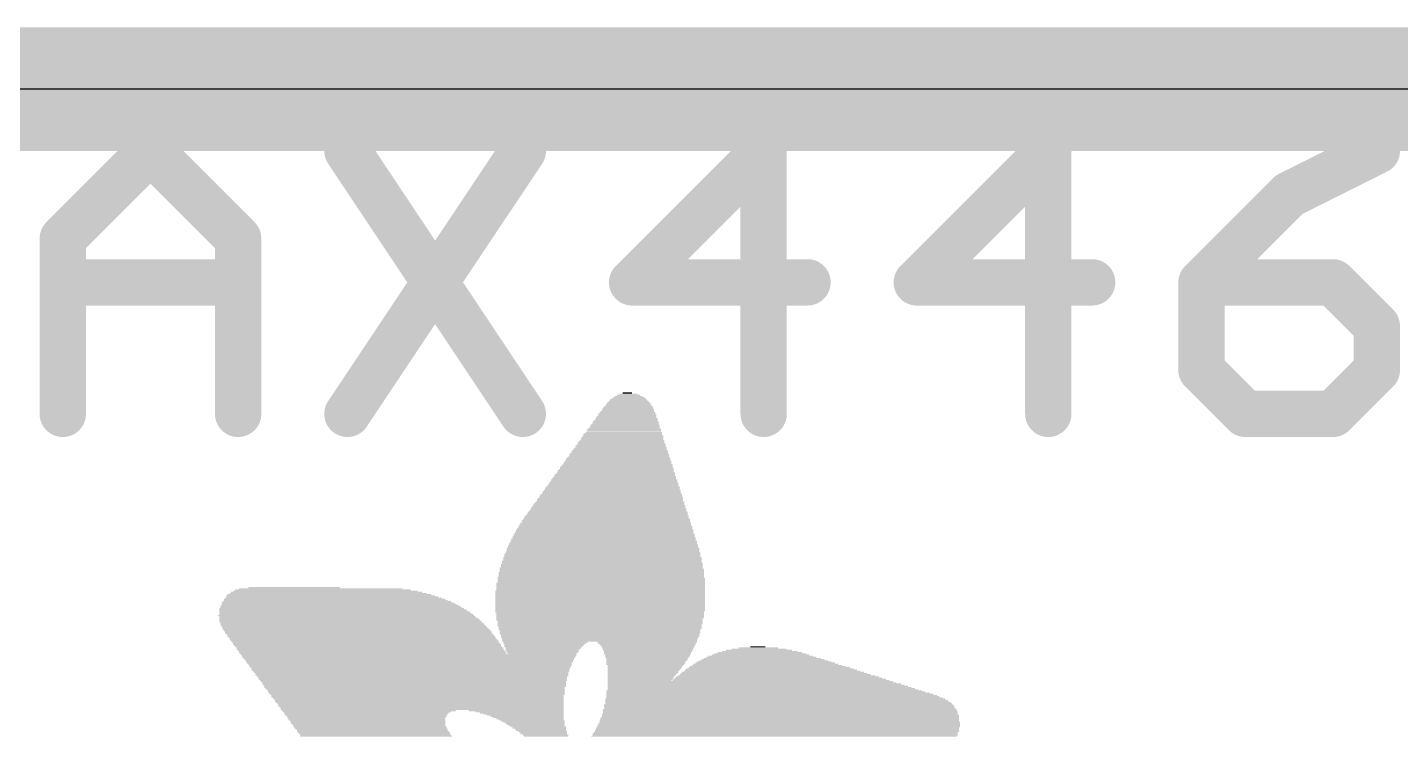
# Model space of a CAD drawing. Extents: x -3.9 to 18.8, y -3.4 to 21.8.
# Drawn here: x 4.706 to 9.218, y 19.466 to 21.793 of the extents above; entities that cross this region are included whole.
import ezdxf

# ---------------------------------------------------------------- set-up
doc = ezdxf.new("R2010")
doc.units = 0
for name, color, linetype in [('16', 132, 'CONTINUOUS'), ('20', 53, 'CONTINUOUS'), ('21', 253, 'CONTINUOUS')]:
    doc.layers.add(name, color=color, linetype=linetype)

# ---------------------------------------------------------------- blocks, each defined once
blk = doc.blocks.new('RECT')
blk.add_solid([(-0.5, -0.5), (0.5, -0.5), (-0.5, 0.5), (0.5, 0.5)])

msp = doc.modelspace()

# ---------------------------------------------------------------- linework, layer by layer
at = {"layer": '16', "const_width": 0.4064}
msp.add_lwpolyline([(0, 21.59), (13.97, 21.59)], dxfattribs=at)
at = {"layer": '20'}
msp.add_line((11.43, 21.59), (2.54, 21.59), dxfattribs=at)
at = {"layer": '21', "const_width": 0.1524}
for points in [[(4.8217, 21.0994), (5.1098, 21.3875)], [(5.1098, 21.3875), (5.3979, 21.0994)], [(5.7572, 21.3875), (6.3335, 20.5232)], [(6.3335, 21.3875), (5.7572, 20.5232)], [(7.1249, 21.3875), (6.6928, 20.9554)], [(7.1249, 20.5232), (7.1249, 21.3875)], [(8.0604, 21.3875), (7.6283, 20.9554)], [(8.0604, 20.5232), (8.0604, 21.3875)], [(9.14, 21.3875), (8.8519, 21.2435)], [(8.8519, 21.2435), (8.5638, 20.9554)], [(4.8217, 20.5232), (4.8217, 21.0994)], [(5.3979, 21.0994), (5.3979, 20.5232)], [(4.8217, 20.9554), (5.3979, 20.9554)], [(6.6928, 20.9554), (7.269, 20.9554)], [(7.6283, 20.9554), (8.2045, 20.9554)], [(8.5638, 20.9554), (8.5638, 20.6673)], [(8.996, 20.9554), (8.5638, 20.9554)], [(9.14, 20.8113), (8.996, 20.9554)], [(9.14, 20.6673), (9.14, 20.8113)], [(8.5638, 20.6673), (8.7079, 20.5232)], [(8.996, 20.5232), (9.14, 20.6673)], [(8.7079, 20.5232), (8.996, 20.5232)]]:
    msp.add_lwpolyline(points, dxfattribs=at)
at = {"layer": '21', "const_width": 0.0762}
for points in [[(5.1368, 21.4145, 1), (5.0829, 21.3606)], [(5.1368, 21.3606, 1), (5.0829, 21.4145)], [(5.7889, 21.4087, 1), (5.7255, 21.3664)], [(6.3652, 21.3664, 1), (6.3018, 21.4087)], [(7.163, 21.3875, 1), (7.0868, 21.3875)], [(7.1519, 21.3606, 1), (7.098, 21.4145)], [(8.0985, 21.3875, 1), (8.0223, 21.3875)], [(8.0874, 21.3606, 1), (8.0335, 21.4145)], [(9.1571, 21.3535, 1), (9.123, 21.4216)], [(8.8349, 21.2776, 1), (8.8689, 21.2094)], [(8.8788, 21.2165, 1), (8.825, 21.2704)], [(4.8598, 21.0994, 1), (4.7836, 21.0994)], [(4.7948, 21.1264, 1), (4.8487, 21.0725)], [(5.436, 21.0994, 1), (5.3598, 21.0994)], [(5.371, 21.0725, 1), (5.4249, 21.1264)], [(4.8217, 20.9935, 1), (4.8217, 20.9173)], [(5.3979, 20.9173, 1), (5.3979, 20.9935)], [(6.6928, 20.9935, 1), (6.6928, 20.9173)], [(7.269, 20.9173, 1), (7.269, 20.9935)], [(7.6283, 20.9935, 1), (7.6283, 20.9173)], [(8.2045, 20.9173, 1), (8.2045, 20.9935)], [(8.6019, 20.9554, 1), (8.5257, 20.9554)], [(8.5638, 20.9935, 1), (8.5638, 20.9173)], [(9.0229, 20.9823, 1), (8.969, 20.9284)], [(8.996, 20.9173, 1), (8.996, 20.9935)], [(6.6658, 20.9823, 1), (6.7197, 20.9284)], [(7.6013, 20.9823, 1), (7.6552, 20.9284)], [(8.5369, 20.9823, 1), (8.5907, 20.9284)], [(9.1781, 20.8113, 1), (9.1019, 20.8113)], [(9.1131, 20.7844, 1), (9.167, 20.8383)], [(8.5907, 20.6942, 1), (8.5369, 20.6403)], [(9.167, 20.6403, 1), (9.1131, 20.6942)], [(8.5257, 20.6673, 1), (8.6019, 20.6673)], [(9.1019, 20.6673, 1), (9.1781, 20.6673)], [(5.7255, 20.5443, 1), (5.7889, 20.5021)], [(6.3018, 20.5021, 1), (6.3652, 20.5443)], [(8.7079, 20.5613, 1), (8.7079, 20.4851)], [(8.6809, 20.4963, 1), (8.7348, 20.5501)], [(8.969, 20.5501, 1), (9.0229, 20.4963)], [(8.996, 20.4851, 1), (8.996, 20.5613)], [(4.7836, 20.5232, 1), (4.8598, 20.5232)], [(5.3598, 20.5232, 1), (5.436, 20.5232)], [(7.0868, 20.5232, 1), (7.163, 20.5232)], [(8.0223, 20.5232, 1), (8.0985, 20.5232)]]:
    msp.add_lwpolyline(points, format="xyb", dxfattribs=at)

# ---------------------------------------------------------------- block references
at = {"layer": '21'}
for p, xscale, yscale in [((6.6828, 20.5765), 0.1029, 0.0038), ((6.6809, 20.5803), 0.0915, 0.0039), ((6.6808, 20.5842), 0.0762, 0.0038), ((6.6809, 20.588), 0.0609, 0.0038), ((6.6771, 20.5918), 0.0305, 0.0038), ((6.6771, 20.5308), 0.1753, 0.0038), ((6.679, 20.5384), 0.1715, 0.0038), ((6.679, 20.5346), 0.1715, 0.0038), ((6.6789, 20.5422), 0.1638, 0.0039), ((6.6808, 20.5461), 0.16, 0.0038), ((6.6808, 20.5499), 0.1524, 0.0038), ((6.6808, 20.5575), 0.1448, 0.0038), ((6.6808, 20.5537), 0.1448, 0.0038), ((6.6809, 20.5613), 0.1371, 0.0038), ((6.6809, 20.5651), 0.1295, 0.0038), ((6.6809, 20.5689), 0.1219, 0.0038), ((6.6809, 20.5727), 0.1143, 0.0038), ((6.6694, 20.4851), 0.2286, 0.0038), ((6.6694, 20.4889), 0.221, 0.0038), ((6.6713, 20.4965), 0.2172, 0.0038), ((6.6713, 20.4927), 0.2172, 0.0038), ((6.6713, 20.5003), 0.2096, 0.0038), ((6.6732, 20.5041), 0.2058, 0.0039), ((6.6733, 20.5118), 0.1981, 0.0038), ((6.6752, 20.508), 0.2019, 0.0038), ((6.6752, 20.5156), 0.1943, 0.0038), ((6.6752, 20.5232), 0.1867, 0.0038), ((6.6771, 20.5194), 0.1905, 0.0038), ((6.6771, 20.527), 0.1829, 0.0038), ((6.6599, 20.4432), 0.2705, 0.0038), ((6.6599, 20.4394), 0.2705, 0.0038), ((6.6618, 20.447), 0.2667, 0.0038), ((6.6618, 20.4546), 0.2591, 0.0038), ((6.6637, 20.4508), 0.2629, 0.0038), ((6.6637, 20.4584), 0.2552, 0.0038), ((6.6656, 20.4622), 0.2514, 0.0038), ((6.6656, 20.4699), 0.2438, 0.0038), ((6.6656, 20.4661), 0.2438, 0.0039), ((6.6675, 20.4737), 0.24, 0.0038), ((6.6675, 20.4775), 0.2324, 0.0038), ((6.6694, 20.4813), 0.2286, 0.0038), ((6.6523, 20.4013), 0.3163, 0.0038), ((6.6523, 20.3975), 0.3163, 0.0038), ((6.6523, 20.4051), 0.3086, 0.0038), ((6.6542, 20.4089), 0.3048, 0.0038), ((6.6542, 20.4165), 0.2972, 0.0038), ((6.6561, 20.4127), 0.301, 0.0038), ((6.6561, 20.4203), 0.2934, 0.0038), ((6.658, 20.4241), 0.2896, 0.0038), ((6.6561, 20.428), 0.2857, 0.0039), ((6.658, 20.4318), 0.2819, 0.0038), ((6.6599, 20.4356), 0.2781, 0.0038), ((6.6428, 20.3518), 0.3657, 0.0039), ((6.6447, 20.3556), 0.3619, 0.0038), ((6.6447, 20.3632), 0.3543, 0.0038), ((6.6447, 20.3594), 0.3543, 0.0038), ((6.6466, 20.367), 0.3505, 0.0038), ((6.6466, 20.3746), 0.3429, 0.0038), ((6.6466, 20.3708), 0.3429, 0.0038), ((6.6485, 20.3784), 0.3391, 0.0038), ((6.6485, 20.3822), 0.3315, 0.0038), ((6.6504, 20.3899), 0.3277, 0.0039), ((6.6504, 20.386), 0.3277, 0.0038), ((6.6504, 20.3937), 0.3201, 0.0038), ((6.6333, 20.306), 0.4153, 0.0038), ((6.6332, 20.3098), 0.4076, 0.0038), ((6.6351, 20.3137), 0.4038, 0.0039), ((6.6351, 20.3213), 0.3962, 0.0038), ((6.637, 20.3175), 0.4, 0.0038), ((6.637, 20.3251), 0.3924, 0.0038), ((6.6389, 20.3289), 0.3886, 0.0038), ((6.6389, 20.3365), 0.381, 0.0038), ((6.6389, 20.3327), 0.381, 0.0038), ((6.6408, 20.3403), 0.3772, 0.0038), ((6.6408, 20.3479), 0.3696, 0.0038), ((6.6427, 20.3441), 0.3734, 0.0038), ((6.6256, 20.2603), 0.461, 0.0038), ((6.6256, 20.2679), 0.4534, 0.0038), ((6.6256, 20.2641), 0.4534, 0.0038), ((6.6275, 20.2717), 0.4496, 0.0038), ((6.6275, 20.2794), 0.442, 0.0038), ((6.6275, 20.2756), 0.442, 0.0039), ((6.6294, 20.2832), 0.4382, 0.0038), ((6.6294, 20.287), 0.4306, 0.0038), ((6.6313, 20.2946), 0.4268, 0.0038), ((6.6313, 20.2908), 0.4268, 0.0038), ((6.6314, 20.2984), 0.4191, 0.0038), ((6.6333, 20.3022), 0.4153, 0.0038), ((6.6142, 20.2146), 0.5067, 0.0038), ((6.6161, 20.2184), 0.5029, 0.0038), ((6.6161, 20.226), 0.4953, 0.0038), ((6.618, 20.2222), 0.4991, 0.0038), ((6.618, 20.2298), 0.4915, 0.0038), ((6.6199, 20.2336), 0.4877, 0.0038), ((6.6199, 20.2413), 0.4801, 0.0038), ((6.6199, 20.2375), 0.4801, 0.0039), ((6.6218, 20.2451), 0.4762, 0.0038), ((6.6218, 20.2527), 0.4686, 0.0038), ((6.6237, 20.2489), 0.4724, 0.0038), ((6.6237, 20.2565), 0.4648, 0.0038), ((6.6066, 20.1727), 0.5525, 0.0038), ((6.6066, 20.1689), 0.5525, 0.0038), ((6.6085, 20.1765), 0.5487, 0.0038), ((6.6085, 20.1841), 0.5411, 0.0038), ((6.6085, 20.1803), 0.5411, 0.0038), ((6.6104, 20.1879), 0.5373, 0.0038), ((6.6104, 20.1917), 0.5295, 0.0038), ((6.6123, 20.1994), 0.5257, 0.0039), ((6.6123, 20.1955), 0.5257, 0.0038), ((6.6123, 20.2032), 0.5181, 0.0038), ((6.6142, 20.207), 0.5143, 0.0038), ((6.6161, 20.2108), 0.5105, 0.0038), ((6.6008, 20.127), 0.5944, 0.0038), ((6.6008, 20.1232), 0.5944, 0.0039), ((6.6009, 20.1346), 0.5867, 0.0038), ((6.6009, 20.1308), 0.5867, 0.0038), ((6.6028, 20.1422), 0.5829, 0.0038), ((6.6028, 20.1384), 0.5829, 0.0038), ((6.6028, 20.146), 0.5753, 0.0038), ((6.6047, 20.1536), 0.5715, 0.0038), ((6.6047, 20.1498), 0.5715, 0.0038), ((6.6047, 20.1613), 0.5639, 0.0039), ((6.6047, 20.1574), 0.5639, 0.0038), ((6.6066, 20.1651), 0.5601, 0.0038), ((6.597, 20.0812), 0.6324, 0.0038), ((6.597, 20.0889), 0.6248, 0.0038), ((6.597, 20.0851), 0.6248, 0.0039), ((6.597, 20.0965), 0.6172, 0.0038), ((6.5989, 20.0927), 0.621, 0.0038), ((6.5989, 20.1041), 0.6134, 0.0038), ((6.5989, 20.1003), 0.6134, 0.0038), ((6.5989, 20.1117), 0.6058, 0.0038), ((6.5989, 20.1079), 0.6058, 0.0038), ((6.5989, 20.1193), 0.5982, 0.0038), ((6.6008, 20.1155), 0.602, 0.0038), ((6.5932, 20.0393), 0.6554, 0.0038), ((6.5932, 20.0355), 0.6554, 0.0038), ((6.5952, 20.0508), 0.6515, 0.0038), ((6.5952, 20.047), 0.6515, 0.0039), ((6.5952, 20.0431), 0.6515, 0.0038), ((6.5952, 20.0622), 0.6439, 0.0038), ((6.5952, 20.0584), 0.6439, 0.0038), ((6.5952, 20.0546), 0.6439, 0.0038), ((6.5951, 20.0698), 0.6362, 0.0038), ((6.5971, 20.066), 0.6401, 0.0038), ((6.597, 20.0774), 0.6324, 0.0038), ((6.597, 20.0736), 0.6324, 0.0038), ((6.5913, 20.0012), 0.6744, 0.0038), ((6.5913, 19.9974), 0.6744, 0.0038), ((6.5913, 19.9936), 0.6744, 0.0038), ((6.5913, 19.9898), 0.6744, 0.0038), ((6.5913, 20.0165), 0.6668, 0.0038), ((6.5932, 20.0127), 0.6706, 0.0038), ((6.5932, 20.0089), 0.6706, 0.0039), ((6.5932, 20.005), 0.6706, 0.0038), ((6.5932, 20.0279), 0.663, 0.0038), ((6.5932, 20.0241), 0.663, 0.0038), ((6.5932, 20.0203), 0.663, 0.0038), ((6.5951, 20.0317), 0.6592, 0.0038), ((5.6769, 19.9441), 0.5754, 0.0038), ((5.6693, 19.9479), 0.5372, 0.0038), ((5.5817, 19.9517), 0.3009, 0.0038), ((6.5894, 19.9669), 0.6858, 0.0038), ((6.5894, 19.9631), 0.6858, 0.0038), ((6.5894, 19.9593), 0.6858, 0.0038), ((6.5894, 19.9555), 0.6858, 0.0038), ((6.5894, 19.9517), 0.6858, 0.0038), ((6.5894, 19.9479), 0.6858, 0.0038), ((6.5894, 19.9441), 0.6858, 0.0038), ((6.5894, 19.986), 0.6782, 0.0038), ((6.5913, 19.9822), 0.682, 0.0038), ((6.5913, 19.9784), 0.682, 0.0038), ((6.5913, 19.9746), 0.682, 0.0038), ((6.5913, 19.9708), 0.682, 0.0039), ((5.7245, 19.9022), 0.762, 0.0038), ((5.7283, 19.8984), 0.7696, 0.0038), ((5.7226, 19.906), 0.7506, 0.0038), ((5.715, 19.9136), 0.7278, 0.0038), ((5.7188, 19.9098), 0.7354, 0.0038), ((5.7112, 19.9174), 0.7124, 0.0038), ((5.7017, 19.925), 0.6858, 0.0038), ((5.7074, 19.9212), 0.6972, 0.0038), ((5.6978, 19.9288), 0.6705, 0.0038), ((5.694, 19.9327), 0.6477, 0.0039), ((5.6884, 19.9365), 0.6287, 0.0038), ((5.6845, 19.9403), 0.6058, 0.0038), ((6.5875, 19.9403), 0.6896, 0.0038), ((6.5875, 19.9365), 0.6896, 0.0038), ((6.5875, 19.9327), 0.6896, 0.0039), ((6.5875, 19.9288), 0.6896, 0.0038), ((6.5875, 19.925), 0.6896, 0.0038), ((6.5875, 19.9212), 0.6896, 0.0038), ((6.5875, 19.9174), 0.6896, 0.0038), ((6.5875, 19.9136), 0.6896, 0.0038), ((6.5875, 19.9098), 0.6896, 0.0038), ((6.5875, 19.906), 0.6896, 0.0038), ((6.5875, 19.9022), 0.6896, 0.0038), ((6.5875, 19.8984), 0.6896, 0.0038), ((5.7531, 19.8603), 0.842, 0.0038), ((5.7378, 19.8831), 0.8039, 0.0038), ((5.7416, 19.8793), 0.8115, 0.0038), ((5.7435, 19.8755), 0.8153, 0.0038), ((5.7474, 19.8717), 0.823, 0.0038), ((5.7493, 19.8679), 0.8268, 0.0038), ((5.7531, 19.8641), 0.8344, 0.0038), ((5.7569, 19.8565), 0.842, 0.0039), ((5.7588, 19.8526), 0.8458, 0.0038), ((5.734, 19.8907), 0.7887, 0.0038), ((5.7359, 19.8869), 0.7925, 0.0038), ((5.7321, 19.8946), 0.7773, 0.0039), ((6.5875, 19.8946), 0.6896, 0.0039), ((6.5875, 19.8907), 0.6896, 0.0038), ((6.5875, 19.8869), 0.6896, 0.0038), ((6.5875, 19.8831), 0.6896, 0.0038), ((6.5875, 19.8793), 0.6896, 0.0038), ((6.5875, 19.8755), 0.6896, 0.0038), ((6.5856, 19.8717), 0.6858, 0.0038), ((6.5875, 19.8679), 0.682, 0.0038), ((6.5875, 19.8641), 0.682, 0.0038), ((6.5875, 19.8603), 0.682, 0.0038), ((6.5875, 19.8565), 0.682, 0.0039), ((6.5875, 19.8526), 0.682, 0.0038), ((5.7645, 19.845), 0.8573, 0.0038), ((5.7664, 19.8412), 0.8611, 0.0038), ((5.7626, 19.8488), 0.8534, 0.0038), ((5.7702, 19.8374), 0.8611, 0.0038), ((5.7721, 19.8336), 0.8649, 0.0038), ((5.774, 19.8298), 0.8687, 0.0038), ((5.7778, 19.826), 0.8687, 0.0038), ((5.7797, 19.8222), 0.8725, 0.0038), ((5.7835, 19.8184), 0.8725, 0.0039), ((5.7854, 19.8145), 0.8763, 0.0038), ((5.7893, 19.8107), 0.8763, 0.0038), ((6.5856, 19.8488), 0.6782, 0.0038), ((6.5856, 19.845), 0.6782, 0.0038), ((6.5875, 19.8412), 0.6744, 0.0038), ((6.5875, 19.8374), 0.6744, 0.0038), ((6.5875, 19.8336), 0.6744, 0.0038), ((6.5856, 19.8298), 0.6706, 0.0038), ((6.5856, 19.826), 0.6706, 0.0038), ((6.5875, 19.8222), 0.6668, 0.0038), ((6.5875, 19.8184), 0.6668, 0.0039), ((6.5856, 19.8145), 0.663, 0.0038), ((6.5875, 19.8107), 0.6592, 0.0038), ((5.7932, 19.8069), 0.8763, 0.0038), ((5.7932, 19.8031), 0.8763, 0.0038), ((5.797, 19.7993), 0.8763, 0.0038), ((5.8007, 19.7955), 0.8763, 0.0038), ((5.8026, 19.7917), 0.8801, 0.0038), ((5.8045, 19.7879), 0.8763, 0.0038), ((5.8083, 19.7841), 0.8763, 0.0038), ((5.8102, 19.7803), 0.8801, 0.0039), ((5.814, 19.7764), 0.8801, 0.0038), ((5.8159, 19.7726), 0.8763, 0.0038), ((5.8197, 19.7688), 0.8763, 0.0038), ((5.8216, 19.765), 0.8801, 0.0038), ((6.5875, 19.8069), 0.6592, 0.0038), ((6.5875, 19.8031), 0.6592, 0.0038), ((6.5856, 19.7993), 0.6553, 0.0038), ((6.5875, 19.7955), 0.6515, 0.0038), ((6.5875, 19.7917), 0.6515, 0.0038), ((6.5856, 19.7879), 0.6477, 0.0038), ((6.5875, 19.7841), 0.6439, 0.0038), ((6.5856, 19.7803), 0.6401, 0.0039), ((6.5856, 19.7764), 0.6401, 0.0038), ((6.4085, 19.7726), 0.2781, 0.0038), ((6.4047, 19.7688), 0.2705, 0.0038), ((6.4047, 19.765), 0.2629, 0.0038), ((6.7418, 19.7726), 0.3276, 0.0038), ((6.7418, 19.7688), 0.32, 0.0038), ((6.7437, 19.765), 0.3162, 0.0038), ((5.8236, 19.7612), 0.8763, 0.0038), ((5.8274, 19.7574), 0.8763, 0.0038), ((5.8313, 19.7536), 0.8763, 0.0038), ((5.8313, 19.7498), 0.8763, 0.0038), ((5.835, 19.746), 0.8763, 0.0038), ((5.8388, 19.7422), 0.8763, 0.0039), ((5.8388, 19.7383), 0.8763, 0.0038), ((5.8426, 19.7345), 0.8763, 0.0038), ((5.9588, 19.7307), 1.1011, 0.0038), ((5.9588, 19.7269), 1.0935, 0.0038), ((5.9588, 19.7231), 1.0935, 0.0038), ((5.9588, 19.7193), 1.0859, 0.0038), ((6.4027, 19.7612), 0.259, 0.0038), ((6.4008, 19.7574), 0.2552, 0.0038), ((6.4008, 19.7536), 0.2476, 0.0038), ((6.3989, 19.7498), 0.2438, 0.0038), ((6.397, 19.746), 0.24, 0.0038), ((6.3989, 19.7422), 0.2362, 0.0039), ((6.397, 19.7383), 0.2324, 0.0038), ((6.397, 19.7345), 0.2248, 0.0038), ((6.7437, 19.7612), 0.3086, 0.0038), ((6.7456, 19.7574), 0.3048, 0.0038), ((6.7437, 19.7536), 0.301, 0.0038), ((6.7456, 19.7498), 0.2972, 0.0038), ((6.7437, 19.746), 0.2934, 0.0038), ((6.7456, 19.7422), 0.2896, 0.0039), ((6.7437, 19.7383), 0.2858, 0.0038), ((6.7437, 19.7345), 0.2858, 0.0038), ((6.7437, 19.7307), 0.2782, 0.0038), ((6.7437, 19.7269), 0.2782, 0.0038), ((6.7418, 19.7231), 0.2744, 0.0038), ((6.7418, 19.7193), 0.2667, 0.0038), ((7.1209, 19.7193), 0.3848, 0.0038), ((7.1171, 19.7231), 0.362, 0.0038), ((7.1152, 19.7269), 0.3429, 0.0038), ((7.1152, 19.7307), 0.32, 0.0038), ((7.1133, 19.7345), 0.301, 0.0038), ((7.1133, 19.7383), 0.2781, 0.0038), ((7.1133, 19.7422), 0.2477, 0.0039), ((7.1095, 19.746), 0.2171, 0.0038), ((7.1095, 19.7498), 0.1791, 0.0038), ((7.1076, 19.7536), 0.1295, 0.0038), ((7.1057, 19.7574), 0.0495, 0.0038), ((5.9607, 19.7155), 1.0821, 0.0038), ((5.9607, 19.7117), 1.0745, 0.0038), ((5.9607, 19.7079), 1.0745, 0.0038), ((5.9607, 19.7041), 1.0668, 0.0039), ((5.9627, 19.7002), 1.0629, 0.0038), ((5.9646, 19.6964), 1.0591, 0.0038), ((5.9627, 19.6926), 1.0553, 0.0038), ((5.9646, 19.6888), 1.0515, 0.0038), ((5.9646, 19.685), 1.0439, 0.0038), ((5.9646, 19.6812), 1.0439, 0.0038), ((5.9665, 19.6774), 1.0401, 0.0038), ((5.9665, 19.6736), 1.0325, 0.0038), ((6.7418, 19.7155), 0.2667, 0.0038), ((6.7399, 19.7117), 0.2629, 0.0038), ((6.738, 19.7079), 0.2591, 0.0038), ((6.738, 19.7041), 0.2591, 0.0039), ((6.7361, 19.7002), 0.2553, 0.0038), ((6.7361, 19.6964), 0.2476, 0.0038), ((6.7342, 19.6926), 0.2438, 0.0038), ((6.7342, 19.6888), 0.2438, 0.0038), ((6.7323, 19.685), 0.24, 0.0038), ((6.7304, 19.6812), 0.2362, 0.0038), ((6.7285, 19.6774), 0.2324, 0.0038), ((6.7285, 19.6736), 0.2324, 0.0038), ((7.1552, 19.6736), 0.5982, 0.0038), ((7.1533, 19.6774), 0.5791, 0.0038), ((7.1495, 19.6812), 0.5639, 0.0038), ((7.1457, 19.685), 0.5487, 0.0038), ((7.1438, 19.6888), 0.5295, 0.0038), ((7.1381, 19.6926), 0.5105, 0.0038), ((7.1362, 19.6964), 0.4915, 0.0038), ((7.1323, 19.7002), 0.4762, 0.0038), ((7.1304, 19.7041), 0.4572, 0.0039), ((7.1266, 19.7079), 0.442, 0.0038), ((7.1247, 19.7117), 0.423, 0.0038), ((7.1228, 19.7155), 0.4038, 0.0038), ((5.9684, 19.6698), 1.0287, 0.0038), ((5.9684, 19.666), 1.0287, 0.0039), ((5.9703, 19.6621), 1.0249, 0.0038), ((5.9703, 19.6583), 1.0173, 0.0038), ((5.9722, 19.6545), 1.0135, 0.0038), ((5.9722, 19.6507), 1.0135, 0.0038), ((5.9741, 19.6469), 1.0096, 0.0038), ((5.9741, 19.6431), 1.002, 0.0038), ((5.976, 19.6393), 0.9982, 0.0038), ((5.976, 19.6355), 0.9982, 0.0038), ((5.9779, 19.6317), 0.9944, 0.0038), ((5.9798, 19.6279), 0.9906, 0.0039), ((6.7266, 19.6698), 0.2286, 0.0038), ((7.0809, 19.6431), 0.9372, 0.0038), ((7.0866, 19.6393), 0.9486, 0.0038), ((7.0943, 19.6355), 0.9639, 0.0038), ((7.1, 19.6317), 0.9753, 0.0038), ((7.1057, 19.6279), 0.9867, 0.0039), ((6.7247, 19.666), 0.2247, 0.0039), ((6.7228, 19.6621), 0.2209, 0.0038), ((6.7209, 19.6583), 0.2171, 0.0038), ((6.7209, 19.6545), 0.2171, 0.0038), ((6.719, 19.6507), 0.2133, 0.0038), ((6.7171, 19.6469), 0.2095, 0.0038), ((7.1819, 19.6469), 0.7125, 0.0038), ((7.1781, 19.6507), 0.6973, 0.0038), ((7.1742, 19.6545), 0.682, 0.0038), ((7.1704, 19.6583), 0.6668, 0.0038), ((7.1686, 19.6621), 0.6477, 0.0038), ((7.1628, 19.666), 0.6286, 0.0039), ((7.159, 19.6698), 0.6134, 0.0038), ((5.9779, 19.624), 0.9868, 0.0038), ((5.9798, 19.6202), 0.983, 0.0038), ((5.9817, 19.6164), 0.9792, 0.0038), ((5.9836, 19.6126), 0.9754, 0.0038), ((5.9836, 19.6088), 0.9754, 0.0038), ((5.9855, 19.605), 0.9716, 0.0038), ((5.9874, 19.6012), 0.9678, 0.0038), ((5.9874, 19.5974), 0.9601, 0.0038), ((5.9874, 19.5936), 0.9601, 0.0038), ((5.9893, 19.5898), 0.9563, 0.0039), ((5.9912, 19.5859), 0.9525, 0.0038), ((5.9931, 19.5821), 0.9487, 0.0038), ((7.1628, 19.5859), 1.1164, 0.0038), ((7.1666, 19.5821), 1.124, 0.0038), ((7.1551, 19.5936), 1.0935, 0.0038), ((7.1608, 19.5898), 1.1049, 0.0039), ((7.1266, 19.6126), 1.0364, 0.0038), ((7.1323, 19.6088), 1.0478, 0.0038), ((7.1399, 19.605), 1.063, 0.0038), ((7.1457, 19.6012), 1.0745, 0.0038), ((7.1514, 19.5974), 1.0859, 0.0038), ((7.1114, 19.624), 0.9982, 0.0038), ((7.1171, 19.6202), 1.0096, 0.0038), ((7.1228, 19.6164), 1.021, 0.0038), ((5.9931, 19.5783), 0.9487, 0.0038), ((5.995, 19.5745), 0.9449, 0.0038), ((5.997, 19.5707), 0.9411, 0.0038), ((5.9989, 19.5669), 0.9373, 0.0038), ((5.9989, 19.5631), 0.9373, 0.0038), ((6.0008, 19.5593), 0.9335, 0.0038), ((6.0027, 19.5555), 0.9297, 0.0038), ((6.0027, 19.5517), 0.9297, 0.0039), ((5.8274, 19.5478), 0.5715, 0.0038), ((5.8217, 19.544), 0.5524, 0.0038), ((5.8198, 19.5402), 0.541, 0.0038), ((6.3113, 19.5478), 0.3124, 0.0038), ((6.3227, 19.544), 0.2896, 0.0038), ((6.3304, 19.5402), 0.2743, 0.0038), ((7.1781, 19.5517), 1.1621, 0.0039), ((7.1781, 19.5478), 1.1621, 0.0038), ((7.18, 19.544), 1.1659, 0.0038), ((7.18, 19.5402), 1.1659, 0.0038), ((7.1742, 19.5669), 1.1468, 0.0038), ((7.1761, 19.5631), 1.1506, 0.0038), ((7.1761, 19.5593), 1.1506, 0.0038), ((7.1781, 19.5555), 1.1545, 0.0038), ((7.1685, 19.5783), 1.1278, 0.0038), ((7.1723, 19.5745), 1.1354, 0.0038), ((7.1742, 19.5707), 1.1392, 0.0038), ((5.8179, 19.5364), 0.5372, 0.0038), ((5.8179, 19.5326), 0.5296, 0.0038), ((5.8198, 19.5288), 0.5258, 0.0038), ((5.8198, 19.525), 0.5182, 0.0038), ((5.8198, 19.5212), 0.5182, 0.0038), ((5.8217, 19.5174), 0.5144, 0.0038), ((5.8236, 19.5136), 0.5106, 0.0039), ((5.8255, 19.5097), 0.5068, 0.0038), ((5.8255, 19.5059), 0.5068, 0.0038), ((5.8274, 19.5021), 0.503, 0.0038), ((5.8293, 19.4983), 0.4992, 0.0038), ((5.8312, 19.4945), 0.503, 0.0038), ((6.3361, 19.5364), 0.2629, 0.0038), ((6.3418, 19.5326), 0.2515, 0.0038), ((6.3475, 19.5288), 0.2401, 0.0038), ((6.3513, 19.525), 0.2324, 0.0038), ((6.357, 19.5212), 0.221, 0.0038), ((6.3608, 19.5174), 0.2134, 0.0038), ((6.3665, 19.5136), 0.2096, 0.0039), ((6.3704, 19.5097), 0.2019, 0.0038), ((6.3742, 19.5059), 0.1943, 0.0038), ((6.3761, 19.5021), 0.1905, 0.0038), ((6.3799, 19.4983), 0.1829, 0.0038), ((6.3856, 19.4945), 0.1791, 0.0038), ((7.1743, 19.4983), 1.1925, 0.0038), ((7.1743, 19.4945), 1.1925, 0.0038), ((7.1762, 19.5059), 1.1887, 0.0038), ((7.1762, 19.5021), 1.1887, 0.0038), ((7.1762, 19.5174), 1.1811, 0.0038), ((7.1762, 19.5136), 1.1811, 0.0039), ((7.1781, 19.5097), 1.1849, 0.0038), ((7.1781, 19.525), 1.1773, 0.0038), ((7.1781, 19.5212), 1.1773, 0.0038), ((7.1781, 19.5364), 1.1697, 0.0038), ((7.18, 19.5326), 1.1735, 0.0038), ((7.18, 19.5288), 1.1735, 0.0038), ((5.8332, 19.4907), 0.4991, 0.0038), ((5.8369, 19.4869), 0.4991, 0.0038), ((5.8388, 19.4831), 0.4953, 0.0038), ((5.8407, 19.4793), 0.4991, 0.0038), ((5.8445, 19.4755), 0.4991, 0.0039), ((5.8464, 19.4716), 0.4953, 0.0038), ((5.8502, 19.4678), 0.4953, 0.0038), ((5.8521, 19.464), 0.4991, 0.0038), ((6.3875, 19.4907), 0.1753, 0.0038), ((6.3913, 19.4869), 0.1676, 0.0038), ((6.3932, 19.4831), 0.1638, 0.0038), ((6.3989, 19.4793), 0.16, 0.0038), ((6.4008, 19.4755), 0.1562, 0.0039), ((6.4027, 19.4716), 0.1524, 0.0038), ((6.4084, 19.4678), 0.1486, 0.0038), ((6.4103, 19.464), 0.1448, 0.0038), ((7.159, 19.464), 1.2002, 0.0038), ((7.1628, 19.4716), 1.2002, 0.0038), ((7.1628, 19.4678), 1.2002, 0.0038), ((7.1647, 19.4755), 1.1964, 0.0039), ((7.1685, 19.4831), 1.1964, 0.0038), ((7.1685, 19.4793), 1.1964, 0.0038), ((7.1705, 19.4907), 1.1925, 0.0038), ((7.1705, 19.4869), 1.1925, 0.0038)]:
    msp.add_blockref('RECT', p, dxfattribs=dict(at, xscale=xscale, yscale=yscale))

doc.saveas('drawing.dxf')
